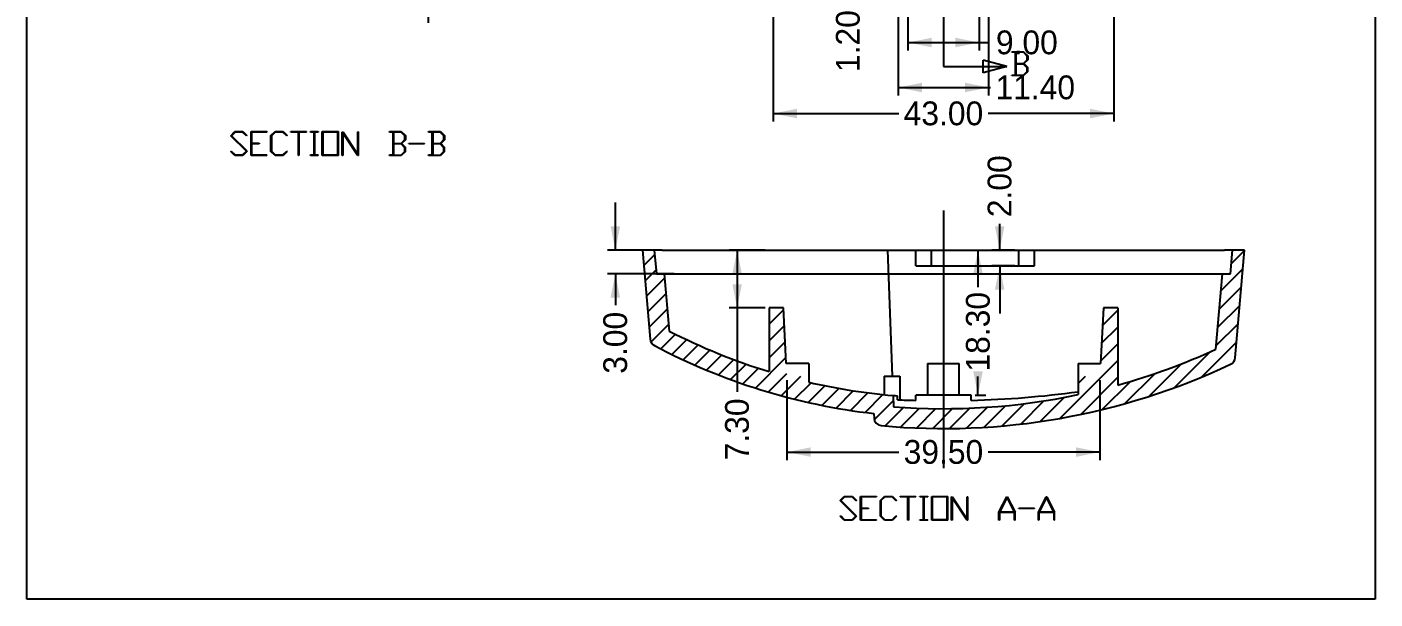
# Model space of a CAD drawing. Extents: x -152 to 334, y -134 to 85.
# Drawn here: x 164.3 to 334.5, y -134 to -61.9 of the extents above; entities that cross this region are included whole.
import ezdxf

# ---------------------------------------------------------------- set-up
doc = ezdxf.new("R2010")
doc.units = 0
doc.header["$MEASUREMENT"] = 0
doc.linetypes.add('DASHED', pattern=[0])
doc.linetypes.add('SOLID', pattern=[0])
doc.layers.add('255', color=7, linetype='SOLID')
doc.dimstyles.get("Standard").update_dxf_attribs({"dimtxt": 0.18, "dimasz": 0.18, "dimexe": 0.18, "dimexo": 0.0625, "dimgap": 0.09, "dimtad": 0, "dimtih": 1, "dimtoh": 1, "dimdec": 4, "dimzin": 0, "dimtxsty": 'STANDARD', "dimcen": 0.09, "dimazin": 3, "dimtfac": 1, "dimtdec": 4, "dimtofl": 0, "dimtmove": 0, "dimatfit": 3, "dimtolj": 1, "dimtzin": 0})

# ---------------------------------------------------------------- blocks, each defined once
blk = doc.blocks.new('*D23')
at = {"layer": '255', "color": 4, "linetype": 'SOLID'}
for p, q in [((260.25, -106.4), (260.25, -116.47)), ((299.75, -106.4), (299.75, -116.47)), ((260.25, -115.47), (274.36, -115.47)), ((299.75, -115.47), (285.64, -115.47))]:
    blk.add_line(p, q, dxfattribs=at)
for points in [[(263.25, -114.87), (263.25, -116.07), (260.25, -115.47)], [(296.75, -116.07), (296.75, -114.87), (299.75, -115.47)]]:
    blk.add_solid(points, dxfattribs=at)
at = {"layer": '255', "color": 4, "linetype": 'SOLID', "insert": (280, -115.47), "char_height": 3, "attachment_point": 5}
blk.add_mtext('{\\H3.000000;39.50}', dxfattribs=at)
blk = doc.blocks.new('*D24')
at = {"layer": '255', "color": 4, "linetype": 'SOLID'}
for p, q in [((287.1, -90), (287.1, -86.7)), ((289, -90), (286.1, -90)), ((289, -92), (286.1, -92)), ((287.1, -92), (287.1, -98))]:
    blk.add_line(p, q, dxfattribs=at)
for points in [[(286.5, -87), (287.7, -87), (287.1, -90)], [(287.7, -95), (286.5, -95), (287.1, -92)]]:
    blk.add_solid(points, dxfattribs=at)
at = {"layer": '255', "color": 4, "linetype": 'SOLID', "insert": (287.1, -81.95), "char_height": 3, "attachment_point": 5, "rotation": 90}
blk.add_mtext('{\\H3.000000;2.00}', dxfattribs=at)
blk = doc.blocks.new('*D25')
at = {"layer": '255', "color": 4, "linetype": 'SOLID'}
for p, q in [((280.5, -90), (285.36, -90)), ((284.36, -90), (284.36, -94.66)), ((284.36, -108.3), (284.36, -105.95)), ((284, -108.3), (285.36, -108.3))]:
    blk.add_line(p, q, dxfattribs=at)
for points in [[(284.96, -93), (283.76, -93), (284.36, -90)], [(283.76, -105.3), (284.96, -105.3), (284.36, -108.3)]]:
    blk.add_solid(points, dxfattribs=at)
at = {"layer": '255', "color": 4, "linetype": 'SOLID', "insert": (284.36, -100.3), "char_height": 3, "attachment_point": 5, "rotation": 90}
blk.add_mtext('{\\H3.000000;18.30}', dxfattribs=at)
blk = doc.blocks.new('*D26')
at = {"layer": '255', "color": 4, "linetype": 'SOLID'}
for p, q in [((257.5, -90), (252.96, -90)), ((253.96, -90), (253.96, -97.3)), ((257.5, -97.3), (252.96, -97.3)), ((253.96, -97.3), (253.96, -97.3)), ((253.96, -97.3), (253.96, -107.86))]:
    blk.add_line(p, q, dxfattribs=at)
for points in [[(254.56, -93), (253.36, -93), (253.96, -90)], [(253.36, -94.3), (254.56, -94.3), (253.96, -97.3)]]:
    blk.add_solid(points, dxfattribs=at)
at = {"layer": '255', "color": 4, "linetype": 'SOLID', "insert": (253.96, -112.61), "char_height": 3, "attachment_point": 5, "rotation": 90}
blk.add_mtext('{\\H3.000000;7.30}', dxfattribs=at)
blk = doc.blocks.new('*D27')
at = {"layer": '255', "color": 4, "linetype": 'SOLID'}
for p, q in [((238.59, -90), (238.59, -84)), ((244.01, -90), (237.59, -90)), ((246, -93), (237.59, -93)), ((238.59, -93), (238.59, -96.95))]:
    blk.add_line(p, q, dxfattribs=at)
for points in [[(237.99, -87), (239.19, -87), (238.59, -90)], [(239.19, -96), (237.99, -96), (238.59, -93)]]:
    blk.add_solid(points, dxfattribs=at)
at = {"layer": '255', "color": 4, "linetype": 'SOLID', "insert": (238.59, -101.69), "char_height": 3, "attachment_point": 5, "rotation": 90}
blk.add_mtext('{\\H3.000000;3.00}', dxfattribs=at)
blk = doc.blocks.new('*D31')
at = {"layer": '255', "color": 4, "linetype": 'SOLID'}
for p, q in [((267.95, -52), (267.95, -46)), ((273.8, -52), (266.95, -52)), ((275, -53.2), (266.95, -53.2)), ((267.95, -53.2), (267.95, -58.92))]:
    blk.add_line(p, q, dxfattribs=at)
for points in [[(267.35, -49), (268.55, -49), (267.95, -52)], [(268.55, -56.2), (267.35, -56.2), (267.95, -53.2)]]:
    blk.add_solid(points, dxfattribs=at)
at = {"layer": '255', "color": 4, "linetype": 'SOLID', "insert": (267.95, -63.66), "char_height": 3, "attachment_point": 5, "rotation": 90}
blk.add_mtext('{\\H3.000000;1.20}', dxfattribs=at)
blk = doc.blocks.new('*D40')
at = {"layer": '255', "color": 4, "linetype": 'SOLID'}
for p, q in [((258.5, -55.47), (258.5, -73.79)), ((301.5, -58.56), (301.5, -73.79)), ((258.5, -72.79), (274.36, -72.79)), ((301.5, -72.79), (285.64, -72.79))]:
    blk.add_line(p, q, dxfattribs=at)
for points in [[(261.5, -72.19), (261.5, -73.39), (258.5, -72.79)], [(298.5, -73.39), (298.5, -72.19), (301.5, -72.79)]]:
    blk.add_solid(points, dxfattribs=at)
at = {"layer": '255', "color": 4, "linetype": 'SOLID', "insert": (280, -72.79), "char_height": 3, "attachment_point": 5}
blk.add_mtext('{\\H3.000000;43.00}', dxfattribs=at)
blk = doc.blocks.new('*D41')
at = {"layer": '255', "color": 4, "linetype": 'SOLID'}
for p, q in [((274.3, -59.67), (274.3, -70.51)), ((285.7, -59.67), (285.7, -70.51)), ((274.3, -69.51), (285.7, -69.51)), ((285.7, -69.51), (285.7, -69.51)), ((285.7, -69.51), (285.95, -69.51))]:
    blk.add_line(p, q, dxfattribs=at)
for points in [[(277.3, -68.91), (277.3, -70.11), (274.3, -69.51)], [(282.7, -70.11), (282.7, -68.91), (285.7, -69.51)]]:
    blk.add_solid(points, dxfattribs=at)
at = {"layer": '255', "color": 4, "linetype": 'SOLID', "insert": (291.59, -69.51), "char_height": 3, "attachment_point": 5}
blk.add_mtext('{\\H3.000000;11.40}', dxfattribs=at)
blk = doc.blocks.new('*D42')
at = {"layer": '255', "color": 4, "linetype": 'SOLID'}
for p, q in [((275.5, -59.7), (275.5, -64.84)), ((284.5, -59.7), (284.5, -64.84)), ((275.5, -63.84), (284.5, -63.84)), ((284.5, -63.84), (284.5, -63.84)), ((284.5, -63.84), (285.79, -63.84))]:
    blk.add_line(p, q, dxfattribs=at)
for points in [[(278.5, -63.24), (278.5, -64.44), (275.5, -63.84)], [(281.5, -64.44), (281.5, -63.24), (284.5, -63.84)]]:
    blk.add_solid(points, dxfattribs=at)
at = {"layer": '255', "color": 4, "linetype": 'SOLID', "insert": (290.53, -63.84), "char_height": 3, "attachment_point": 5}
blk.add_mtext('{\\H3.000000;9.00}', dxfattribs=at)
blk = doc.blocks.new('*D51')
at = {"layer": '255', "color": 4, "linetype": 'SOLID'}
for p, q in [((209, -55.61), (205.75, -55.61)), ((209, -59.08), (209, -54.61)), ((215, -61.35), (215, -54.61)), ((215, -55.61), (221, -55.61))]:
    blk.add_line(p, q, dxfattribs=at)
for points in [[(206, -56.21), (206, -55.01), (209, -55.61)], [(218, -55.01), (218, -56.21), (215, -55.61)]]:
    blk.add_solid(points, dxfattribs=at)
at = {"layer": '255', "color": 4, "linetype": 'SOLID', "insert": (201.01, -55.61), "char_height": 3, "attachment_point": 5}
blk.add_mtext('{\\H3.000000;6.00}', dxfattribs=at)

msp = doc.modelspace()

# ---------------------------------------------------------------- linework, layer by layer
at = {"layer": '255', "color": 3, "linetype": 'SOLID'}
for p, q in [((164.33, -133.99), (164.33, 82.249)), ((334.472, 82.249), (334.472, -133.99)), ((243.51, -90), (242, -90)), ((242, -90), (242.984, -101.243)), ((243.51, -90), (243.772, -93)), ((244.51, -90), (243.51, -90)), ((244.51, -90), (273.002, -90)), ((273.002, -90), (276.5, -90)), ((273.557, -105.9), (273.002, -90)), ((276.5, -90), (278.5, -90)), ((276.5, -92), (276.5, -90)), ((278.5, -90), (289.5, -90)), ((278.5, -92), (278.5, -90)), ((289.5, -90), (291.5, -90)), ((289.5, -92), (289.5, -90)), ((291.5, -91.931), (291.5, -90)), ((291.5, -90), (315.49, -90)), ((316.49, -90), (315.49, -90)), ((316.228, -93), (316.49, -90)), ((318, -90), (316.49, -90)), ((316.813, -103.568), (318, -90)), ((243.772, -93), (244.772, -93)), ((244.772, -93), (315.228, -93)), ((244.772, -93), (245.402, -100.206)), ((276.5, -92), (278.5, -92)), ((278.5, -92), (289.5, -92)), ((289.5, -92), (291.5, -92)), ((291.5, -92), (291.5, -91.931)), ((314.398, -102.487), (315.228, -93)), ((315.228, -93), (316.228, -93)), ((259.799, -97.3), (258, -97.3)), ((258, -97.3), (258, -105.324)), ((260.166, -104.3), (259.799, -97.3)), ((300.201, -97.3), (299.834, -104.3)), ((302, -97.3), (300.201, -97.3)), ((302, -97.3), (302, -107.013)), ((263, -104.3), (260.166, -104.3)), ((263, -104.3), (263, -106.661)), ((278, -104.3), (278, -108.3)), ((278, -104.3), (282, -104.3)), ((282, -108.3), (282, -104.3)), ((297, -104.3), (297, -108.229)), ((297, -104.3), (299.834, -104.3)), ((272.5, -105.9), (274.5, -105.9)), ((272.5, -105.9), (272.5, -108.227)), ((274.5, -105.9), (274.5, -108.881)), ((273.642, -108.332), (273.691, -109.758)), ((274.2, -108.868), (274.2, -108.377)), ((283.5, -108.3), (276.5, -108.3)), ((276.5, -108.952), (276.5, -108.3)), ((283.5, -108.952), (283.5, -108.3)), ((271.22, -110.604), (271.239, -111.176)), ((334.472, -133.99), (164.33, -133.99))]:
    msp.add_line(p, q, dxfattribs=at)
at = {"layer": '255', "color": 1, "linetype": 'DASHED'}
for p, q in [((280, 66.85), (280, -66.85)), ((280, -85), (280, -117.5))]:
    msp.add_line(p, q, dxfattribs=at)
at = {"layer": '255', "color": 1, "linetype": 'SOLID'}
for p, q in [((288, -66.85), (285, -66.046)), ((285, -67.654), (285, -66.046)), ((288.623, -64.992), (290.12, -64.992)), ((288.623, -65.063), (288.623, -64.992)), ((289.088, -65.063), (288.623, -65.063)), ((289.088, -67.935), (289.088, -65.063)), ((289.145, -65.066), (289.145, -66.482)), ((290.088, -65.066), (289.145, -65.066)), ((290.561, -65.54), (290.088, -65.066)), ((290.561, -66.009), (290.088, -66.482)), ((290.12, -64.992), (290.634, -65.503)), ((290.634, -66.017), (290.155, -66.492)), ((290.561, -66.009), (290.561, -65.54)), ((290.634, -65.503), (290.634, -66.017)), ((280, -66.85), (288, -66.85)), ((288, -66.85), (285, -67.654)), ((288.623, -67.935), (289.088, -67.935)), ((288.623, -67.992), (288.623, -67.935)), ((290.12, -67.992), (288.623, -67.992)), ((289.145, -66.482), (290.088, -66.482)), ((289.145, -66.555), (289.145, -67.969)), ((290.088, -66.555), (289.145, -66.555)), ((289.145, -67.969), (290.088, -67.969)), ((290.561, -67.027), (290.088, -66.555)), ((290.561, -67.497), (290.088, -67.969)), ((290.634, -67.496), (290.12, -67.992)), ((290.155, -66.492), (290.634, -66.982)), ((290.561, -67.497), (290.561, -67.027)), ((290.634, -67.496), (290.634, -66.982)), ((190.045, -75.596), (190.567, -75.062)), ((192.018, -77.545), (190.045, -75.596)), ((190.598, -75.134), (190.134, -75.596)), ((192.107, -77.545), (190.134, -75.596)), ((190.567, -75.062), (191.585, -75.062)), ((191.553, -75.134), (190.598, -75.134)), ((192.046, -75.612), (191.553, -75.134)), ((191.585, -75.062), (192.093, -75.566)), ((192.093, -75.566), (192.046, -75.612)), ((192.61, -75.062), (194.619, -75.062)), ((192.61, -78.062), (192.61, -75.062)), ((192.683, -75.134), (192.683, -76.541)), ((194.619, -75.134), (192.683, -75.134)), ((192.683, -76.541), (193.633, -76.541)), ((193.633, -76.541), (193.633, -76.6)), ((194.619, -75.062), (194.619, -75.134)), ((195.124, -75.574), (195.638, -75.062)), ((195.124, -77.567), (195.124, -75.574)), ((195.669, -75.134), (195.197, -75.604)), ((195.197, -75.604), (195.197, -77.537)), ((195.638, -75.062), (196.656, -75.062)), ((196.625, -75.134), (195.669, -75.134)), ((197.118, -75.612), (196.625, -75.134)), ((196.656, -75.062), (197.164, -75.566)), ((197.164, -75.566), (197.118, -75.612)), ((197.631, -75.062), (199.605, -75.062)), ((197.631, -75.134), (197.631, -75.062)), ((198.582, -75.134), (197.631, -75.134)), ((198.582, -78.062), (198.582, -75.134)), ((198.655, -75.134), (198.655, -78.062)), ((199.605, -75.134), (198.655, -75.134)), ((199.605, -75.134), (199.605, -75.062)), ((200.103, -75.062), (201.09, -75.062)), ((200.103, -75.134), (200.103, -75.062)), ((200.568, -75.134), (200.103, -75.134)), ((200.568, -78.006), (200.568, -75.134)), ((200.625, -75.134), (200.625, -78.006)), ((201.09, -75.134), (200.625, -75.134)), ((201.09, -75.062), (201.09, -75.134)), ((201.596, -75.062), (203.642, -75.062)), ((201.596, -78.062), (201.596, -75.062)), ((201.669, -75.137), (201.669, -78.04)), ((203.569, -75.137), (201.669, -75.137)), ((203.569, -78.04), (203.569, -75.137)), ((203.642, -78.062), (203.642, -75.062)), ((204.11, -75.121), (204.187, -75.105)), ((204.11, -78.062), (204.11, -75.121)), ((204.183, -75.215), (204.183, -78.062)), ((206.081, -78.062), (204.183, -75.215)), ((204.187, -75.105), (206.083, -77.962)), ((206.083, -75.105), (206.156, -75.105)), ((206.083, -77.962), (206.083, -75.105)), ((206.156, -78.062), (206.156, -75.105)), ((210.074, -75.062), (211.571, -75.062)), ((210.074, -75.134), (210.074, -75.062)), ((210.54, -75.134), (210.074, -75.134)), ((210.54, -78.006), (210.54, -75.134)), ((210.596, -75.137), (210.596, -76.553)), ((211.539, -75.137), (210.596, -75.137)), ((210.596, -76.553), (211.539, -76.553)), ((212.012, -75.61), (211.539, -75.137)), ((212.012, -76.08), (211.539, -76.553)), ((211.571, -75.062), (212.085, -75.574)), ((212.085, -76.088), (211.607, -76.562)), ((211.607, -76.562), (212.085, -77.053)), ((212.012, -76.08), (212.012, -75.61)), ((212.085, -75.574), (212.085, -76.088)), ((212.546, -76.562), (214.519, -76.562)), ((212.546, -76.605), (212.546, -76.562)), ((214.519, -76.605), (214.519, -76.562)), ((215.017, -75.062), (216.514, -75.062)), ((215.017, -75.134), (215.017, -75.062)), ((215.482, -75.134), (215.017, -75.134)), ((215.482, -78.006), (215.482, -75.134)), ((215.539, -75.137), (215.539, -76.553)), ((216.482, -75.137), (215.539, -75.137)), ((215.539, -76.553), (216.482, -76.553)), ((216.955, -75.61), (216.482, -75.137)), ((216.955, -76.08), (216.482, -76.553)), ((216.514, -75.062), (217.028, -75.574)), ((217.028, -76.088), (216.549, -76.562)), ((216.549, -76.562), (217.028, -77.053)), ((216.955, -76.08), (216.955, -75.61)), ((217.028, -75.574), (217.028, -76.088)), ((190.058, -77.575), (190.119, -77.529)), ((190.567, -78.062), (190.058, -77.575)), ((190.119, -77.529), (190.598, -78.006)), ((191.585, -78.062), (190.567, -78.062)), ((190.598, -78.006), (191.553, -78.006)), ((191.553, -78.006), (192.018, -77.545)), ((192.107, -77.545), (191.585, -78.062)), ((194.619, -78.062), (192.61, -78.062)), ((192.683, -76.6), (192.683, -78.006)), ((193.633, -76.6), (192.683, -76.6)), ((192.683, -78.006), (194.619, -78.006)), ((194.619, -78.062), (194.619, -78.006)), ((195.638, -78.062), (195.124, -77.567)), ((195.197, -77.537), (195.669, -78.006)), ((196.656, -78.062), (195.638, -78.062)), ((195.669, -78.006), (196.625, -78.006)), ((196.625, -78.006), (197.118, -77.529)), ((197.164, -77.575), (196.656, -78.062)), ((197.164, -77.575), (197.118, -77.529)), ((198.655, -78.062), (198.582, -78.062)), ((200.103, -78.006), (200.568, -78.006)), ((200.103, -78.062), (200.103, -78.006)), ((201.09, -78.062), (200.103, -78.062)), ((200.625, -78.006), (201.09, -78.006)), ((201.09, -78.062), (201.09, -78.006)), ((203.642, -78.062), (201.596, -78.062)), ((203.569, -78.04), (201.669, -78.04)), ((204.183, -78.062), (204.11, -78.062)), ((206.156, -78.062), (206.081, -78.062)), ((210.074, -78.006), (210.54, -78.006)), ((210.074, -78.062), (210.074, -78.006)), ((211.571, -78.062), (210.074, -78.062)), ((210.596, -76.626), (210.596, -78.04)), ((211.539, -76.626), (210.596, -76.626)), ((210.596, -78.04), (211.539, -78.04)), ((212.012, -77.098), (211.539, -76.626)), ((212.012, -77.568), (211.539, -78.04)), ((212.085, -77.567), (211.571, -78.062)), ((212.012, -77.568), (212.012, -77.098)), ((212.085, -77.567), (212.085, -77.053)), ((214.519, -76.605), (212.546, -76.605)), ((215.017, -78.006), (215.482, -78.006)), ((215.017, -78.062), (215.017, -78.006)), ((216.514, -78.062), (215.017, -78.062)), ((215.539, -76.626), (215.539, -78.04)), ((216.482, -76.626), (215.539, -76.626)), ((215.539, -78.04), (216.482, -78.04)), ((216.955, -77.098), (216.482, -76.626)), ((216.955, -77.568), (216.482, -78.04)), ((217.028, -77.567), (216.514, -78.062)), ((216.955, -77.568), (216.955, -77.098)), ((217.028, -77.567), (217.028, -77.053)), ((266.963, -121.582), (267.486, -121.048)), ((268.937, -123.53), (266.963, -121.582)), ((267.516, -121.119), (267.052, -121.582)), ((269.026, -123.53), (267.052, -121.582)), ((267.486, -121.048), (268.504, -121.048)), ((268.472, -121.119), (267.516, -121.119)), ((268.965, -121.597), (268.472, -121.119)), ((268.504, -121.048), (269.011, -121.551)), ((269.011, -121.551), (268.965, -121.597)), ((269.529, -121.048), (271.538, -121.048)), ((269.529, -124.048), (269.529, -121.048)), ((269.602, -121.119), (269.602, -122.527)), ((271.538, -121.119), (269.602, -121.119)), ((271.538, -121.048), (271.538, -121.119)), ((272.043, -121.559), (272.557, -121.048)), ((272.043, -123.552), (272.043, -121.559)), ((272.588, -121.119), (272.116, -121.59)), ((272.116, -121.59), (272.116, -123.522)), ((272.557, -121.048), (273.575, -121.048)), ((273.543, -121.119), (272.588, -121.119)), ((274.036, -121.597), (273.543, -121.119)), ((273.575, -121.048), (274.083, -121.551)), ((274.083, -121.551), (274.036, -121.597)), ((274.55, -121.048), (276.524, -121.048)), ((274.55, -121.119), (274.55, -121.048)), ((275.5, -121.119), (274.55, -121.119)), ((275.5, -124.048), (275.5, -121.119)), ((275.573, -121.119), (275.573, -124.048)), ((276.524, -121.119), (275.573, -121.119)), ((276.524, -121.119), (276.524, -121.048)), ((277.022, -121.048), (278.009, -121.048)), ((277.022, -121.119), (277.022, -121.048)), ((277.487, -121.119), (277.022, -121.119)), ((277.487, -123.991), (277.487, -121.119)), ((277.544, -121.119), (277.544, -123.991)), ((278.009, -121.119), (277.544, -121.119)), ((278.009, -121.048), (278.009, -121.119)), ((278.514, -121.048), (280.561, -121.048)), ((278.514, -124.048), (278.514, -121.048)), ((278.587, -121.122), (278.587, -124.025)), ((280.488, -121.122), (278.587, -121.122)), ((280.488, -124.025), (280.488, -121.122)), ((280.561, -124.048), (280.561, -121.048)), ((281.029, -121.107), (281.105, -121.091)), ((281.029, -124.048), (281.029, -121.107)), ((281.102, -121.201), (281.102, -124.048)), ((283, -124.048), (281.102, -121.201)), ((281.105, -121.091), (283.002, -123.947)), ((283.002, -121.091), (283.075, -121.091)), ((283.002, -123.947), (283.002, -121.091)), ((283.075, -124.048), (283.075, -121.091)), ((287, -123.056), (287.983, -121.091)), ((288.023, -121.165), (287.086, -123.039)), ((287.983, -121.091), (288.063, -121.091)), ((288.96, -123.039), (288.023, -121.165)), ((288.063, -121.091), (289.047, -123.056)), ((291.986, -123.056), (292.969, -121.091)), ((293.009, -121.165), (292.072, -123.039)), ((292.969, -121.091), (293.049, -121.091)), ((293.946, -123.039), (293.009, -121.165)), ((293.049, -121.091), (294.032, -123.056)), ((266.977, -123.56), (267.038, -123.514)), ((267.486, -124.048), (266.977, -123.56)), ((267.038, -123.514), (267.516, -123.991)), ((268.504, -124.048), (267.486, -124.048)), ((267.516, -123.991), (268.472, -123.991)), ((268.472, -123.991), (268.937, -123.53)), ((269.026, -123.53), (268.504, -124.048)), ((271.538, -124.048), (269.529, -124.048)), ((269.602, -122.527), (270.552, -122.527)), ((269.602, -122.585), (269.602, -123.991)), ((270.552, -122.585), (269.602, -122.585)), ((269.602, -123.991), (271.538, -123.991)), ((270.552, -122.527), (270.552, -122.585)), ((271.538, -124.048), (271.538, -123.991)), ((272.557, -124.048), (272.043, -123.552)), ((272.116, -123.522), (272.588, -123.991)), ((273.575, -124.048), (272.557, -124.048)), ((272.588, -123.991), (273.543, -123.991)), ((273.543, -123.991), (274.036, -123.514)), ((274.083, -123.56), (273.575, -124.048)), ((274.083, -123.56), (274.036, -123.514)), ((275.573, -124.048), (275.5, -124.048)), ((277.022, -123.991), (277.487, -123.991)), ((277.022, -124.048), (277.022, -123.991)), ((278.009, -124.048), (277.022, -124.048)), ((277.544, -123.991), (278.009, -123.991)), ((278.009, -124.048), (278.009, -123.991)), ((280.561, -124.048), (278.514, -124.048)), ((280.488, -124.025), (278.587, -124.025)), ((281.102, -124.048), (281.029, -124.048)), ((283.075, -124.048), (283, -124.048)), ((287, -124.048), (287, -123.056)), ((287.073, -124.048), (287, -124.048)), ((287.073, -123.096), (287.073, -124.048)), ((288.974, -123.096), (287.073, -123.096)), ((288.96, -123.039), (287.086, -123.039)), ((288.974, -124.048), (288.974, -123.096)), ((289.047, -124.048), (288.974, -124.048)), ((289.047, -124.048), (289.047, -123.056)), ((289.507, -122.548), (291.481, -122.548)), ((289.507, -122.591), (289.507, -122.548)), ((291.481, -122.591), (289.507, -122.591)), ((291.481, -122.591), (291.481, -122.548)), ((291.986, -124.048), (291.986, -123.056)), ((292.059, -124.048), (291.986, -124.048)), ((292.059, -123.096), (292.059, -124.048)), ((293.959, -123.096), (292.059, -123.096)), ((293.946, -123.039), (292.072, -123.039)), ((293.959, -124.048), (293.959, -123.096)), ((294.032, -124.048), (293.959, -124.048)), ((294.032, -124.048), (294.032, -123.056))]:
    msp.add_line(p, q, dxfattribs=at)
at = {"layer": '255', "color": 6, "linetype": 'SOLID'}
for p, q in [((242, -90), (242, -90)), ((316.342, -91.697), (317.996, -90.043)), ((242.17, -91.942), (243.558, -90.554)), ((242.34, -93.885), (243.728, -92.496)), ((242.51, -95.827), (244.817, -93.519)), ((315.044, -95.108), (317.794, -92.357)), ((314.841, -97.422), (317.591, -94.672)), ((242.68, -97.769), (244.987, -95.461)), ((242.85, -99.711), (245.157, -97.404)), ((258, -99.346), (259.812, -97.535)), ((300.085, -99.505), (302, -97.59)), ((314.639, -99.737), (317.389, -96.987)), ((243.08, -101.593), (245.327, -99.346)), ((258, -101.459), (259.917, -99.542)), ((299.968, -101.734), (302, -99.702)), ((314.436, -102.052), (317.186, -99.302)), ((244.323, -102.462), (246.183, -100.603)), ((245.73, -103.168), (247.602, -101.296)), ((247.16, -103.85), (249.047, -101.963)), ((258, -103.571), (260.022, -101.549)), ((299.851, -103.963), (302, -101.815)), ((312.6, -106), (316.984, -101.616)), ((248.615, -104.507), (250.517, -102.605)), ((250.095, -105.139), (252.013, -103.221)), ((256.278, -107.405), (260.127, -103.556)), ((309.138, -107.35), (313.672, -102.816)), ((251.6, -105.746), (253.536, -103.81)), ((253.132, -106.326), (255.087, -104.371)), ((254.691, -106.88), (256.667, -104.904)), ((294.709, -111.218), (302, -103.927)), ((305.926, -108.45), (310.039, -104.337)), ((316.517, -104.195), (316.531, -104.181)), ((257.893, -107.902), (260.232, -105.563)), ((259.539, -108.368), (262.007, -105.9)), ((261.215, -108.804), (263.292, -106.728)), ((262.924, -109.208), (265.031, -107.101)), ((297, -106.815), (297.915, -105.9)), ((297.323, -110.716), (302, -106.039)), ((300.05, -110.102), (303.598, -106.553)), ((302.909, -109.355), (306.705, -105.558)), ((264.666, -109.578), (266.806, -107.438)), ((266.443, -109.913), (268.619, -107.737)), ((268.257, -110.211), (270.472, -107.996)), ((270.11, -110.47), (272.367, -108.213)), ((292.194, -111.621), (295.233, -108.581)), ((271.277, -111.415), (273.666, -109.027)), ((272.625, -112.179), (274.959, -109.846)), ((274.589, -112.328), (276.973, -109.944)), ((276.597, -112.432), (279.035, -109.994)), ((278.652, -112.489), (281.149, -109.992)), ((280.757, -112.497), (283.321, -109.933)), ((282.916, -112.45), (285.553, -109.813)), ((285.133, -112.345), (287.853, -109.625)), ((287.414, -112.176), (290.227, -109.364)), ((289.765, -111.937), (292.683, -109.019))]:
    msp.add_line(p, q, dxfattribs=at)
at = {"layer": '255', "color": 3, "linetype": 'SOLID'}
for centre, radius, start, end in [((280, -33.1), 75.5, 242.72607, 253.05876), ((243.98, -101.155), 1, 185, 242.10875), ((280, -33.1), 78, 242.10875, 263.5365), ((280, -27.5), 82.5, 285.46601, 294.64189), ((315.817, -103.481), 1, 295.23864, 355), ((280, -27.5), 85, 264.69862, 295.23864), ((280, -33.1), 75.5, 256.98739, 265.16905), ((280, -33.1), 75.5, 265.16905, 265.59413), ((280, -27.5), 82.5, 265.6145, 281.89159), ((280, 18.5), 127.5, 267.3927, 268.42698), ((280, 18.5), 127.5, 271.57302, 277.66226), ((272.239, -111.141), 1, 182, 264.69862)]:
    msp.add_arc(centre, radius, start, end, dxfattribs=at)

# ---------------------------------------------------------------- dimensions: what is measured, and where the dimension line sits
at = {"layer": '255', "color": 4, "linetype": 'SOLID'}
for base, p1, p2, picture, middle in [((267.946, -63.661), (275.6, -53.2), (274.4, -52), '*D31', (267.946, -63.661)), ((287.096, -81.954), (289.6, -92), (289.6, -90), '*D24', (287.096, -81.954)), ((238.593, -101.693), (246.6, -93), (244.61, -90), '*D27', (238.593, -101.693)), ((253.958, -112.606), (258.1, -97.3), (258.1, -90), '*D26', (253.958, -112.606)), ((284.364, -100.303), (283.4, -108.3), (279.9, -90), '*D25', (284.364, -100.303))]:
    dim = msp.add_linear_dim(base=base, p1=p1, p2=p2, angle=90, dimstyle='STANDARD', override={"dimtxt": 3, "dimasz": 3, "dimexe": 1, "dimexo": 0.6, "dimtih": 0, "dimtoh": 0, "dimdec": 2, "dimzin": 1, "dimtp": 0.05, "dimtm": 0.05, "dimtfac": 1.25, "dimtdec": 2, "dimtzin": 1}, dxfattribs=at)
    dim.commit()
    dim.dimension.update_dxf_attribs({"geometry": picture, "text_midpoint": middle, "text_rotation": 90})
for base, p1, p2, picture, middle in [((201.008, -55.612), (209, -59.678), (215, -61.95), '*D51', (201.008, -55.612)), ((280, -72.795), (258.5, -54.866), (301.5, -57.963), '*D40', (280, -72.795)), ((291.591, -69.515), (274.3, -59.075), (285.7, -59.075), '*D41', (291.591, -69.515)), ((290.533, -63.838), (275.5, -59.101), (284.5, -59.101), '*D42', (290.533, -63.838)), ((280, -115.473), (260.25, -105.8), (299.75, -105.8), '*D23', (280, -115.473))]:
    dim = msp.add_linear_dim(base=base, p1=p1, p2=p2, dimstyle='STANDARD', override={"dimtxt": 3, "dimasz": 3, "dimexe": 1, "dimexo": 0.6, "dimdec": 2, "dimzin": 1, "dimtp": 0.05, "dimtm": 0.05, "dimtfac": 1.25, "dimtdec": 2, "dimtzin": 1}, dxfattribs=at)
    dim.commit()
    dim.dimension.update_dxf_attribs({"geometry": picture, "text_midpoint": middle})

doc.saveas('drawing.dxf')
